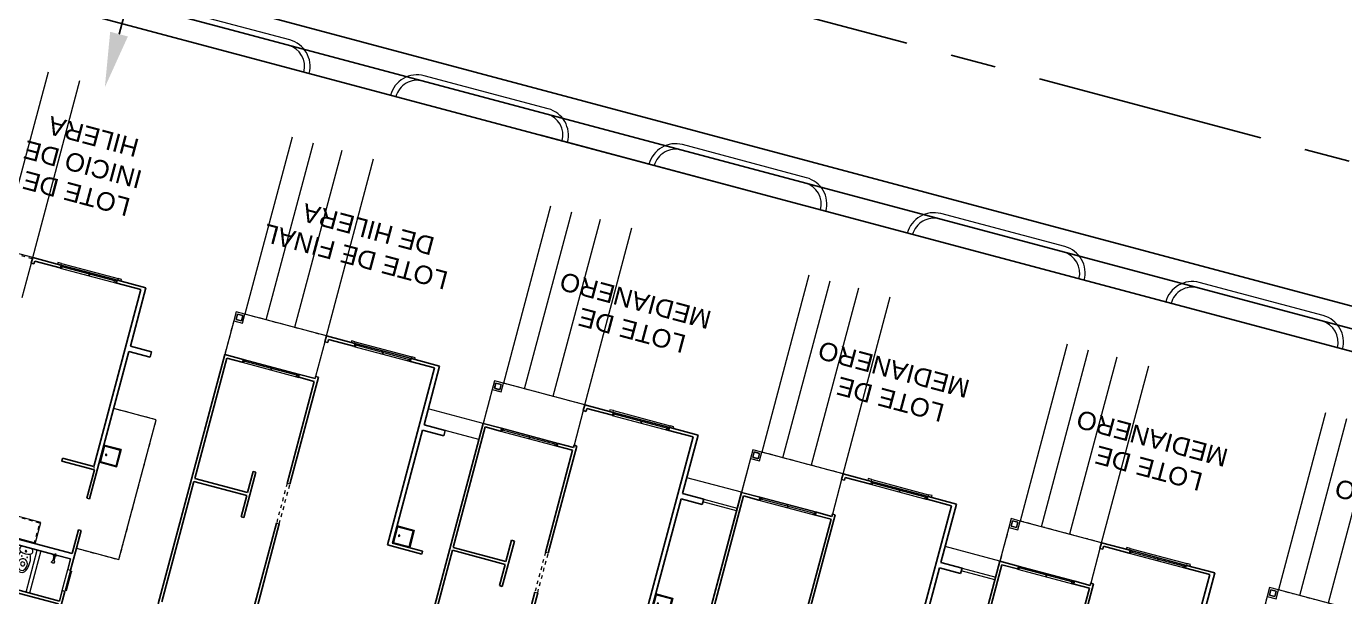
# Model space of a CAD drawing. Header units: metres. Extents: x 689715 to 690980, y 1005284 to 1006835.
# Drawn here: x 690728.13 to 690764.12, y 1005480.28 to 1005495.84 of the extents above; entities that cross this region are included whole.
import ezdxf

# ---------------------------------------------------------------- set-up
doc = ezdxf.new("R2010")
doc.units = ezdxf.units.M
for name, pattern in [('CENTER', [2, 1.25, -0.25, 0.25, -0.25]), ('Dash', [0.006, 0.003, -0.003]), ('Overhead', [0.003969, 0.002381, -0.001587])]:
    doc.linetypes.add(name, pattern=pattern)
for name, color, linetype, lineweight in [('A-AREA', 250, 'Dash', 9), ('A-COLS', 52, 'Continuous', 9), ('A-DETL-GENF', 92, 'Continuous', 9), ('A-DETL-MEDM', 33, 'Continuous', 18), ('A-FLOR', 250, 'Continuous', 9), ('A-GENM', 13, 'Continuous', 9), ('A-GLAZ', 151, 'Continuous', 9), ('A-WALL', 250, 'Continuous', 9), ('G-ANNO-TEXT', 2, 'Continuous', 9), ('P-PIPE', 250, 'Continuous', 9), ('P-SANR-FIXT', 250, 'Continuous', 9), ('Q-CASE', 31, 'Continuous', 9), ('X1$0$A-FLOR', 250, 'Continuous', 9), ('X2$0$A-FLOR', 250, 'Continuous', 9)]:
    doc.layers.add(name, color=color, linetype=linetype, lineweight=lineweight)
for name, color, linetype in [('A-BLDG', 7, 'Continuous'), ('C-CALLE-ACERA', 8, 'Continuous'), ('C-CALLE-DIM', 5, 'Continuous'), ('CALLES-CENTRO', 2, 'CENTER')]:
    doc.layers.add(name, color=color, linetype=linetype)
doc.styles.add('ARIAL', font='arial.ttf')
doc.styles.add('ESTANDAR 0.8', font='romans.shx', dxfattribs={"width": 0.8})
doc.dimstyles.new('RGIRO', dxfattribs={"dimtxt": 1.5, "dimasz": 1.5, "dimexe": 0.18, "dimexo": 0.06, "dimgap": 0.9, "dimtad": 1, "dimzin": 0, "dimdsep": 46, "dimtxsty": 'ESTANDAR 0.8', "dimcen": 0, "dimse1": 1, "dimse2": 1, "dimclrd": 9, "dimclre": 1, "dimclrt": 3, "dimadec": 0, "dimazin": 0, "dimtfac": 1, "dimtmove": 2, "dimatfit": 3, "dimfxl": 1, "dimtfill": 1, "dimtolj": 1, "dimtzin": 0, "dimarcsym": 2})

# ---------------------------------------------------------------- blocks, each defined once
blk = doc.blocks.new('*D134')
at = {"layer": 'C-CALLE-DIM', "color": 9, "lineweight": -2, "transparency": 16777216}
blk.add_line((690733.388, 1005505.871), (690730.656, 1005495.629), dxfattribs=at)
at = {"layer": 'C-CALLE-DIM', "color": 9, "transparency": 16777216}
for points in [[(690733.146, 1005505.935), (690733.629, 1005505.807), (690733.774, 1005507.32)], [(690730.414, 1005495.694), (690730.897, 1005495.565), (690730.269, 1005494.18)]]:
    blk.add_solid(points, dxfattribs=at)
at = {"layer": 'Defpoints', "color": 0, "transparency": 16777216}
for p in [(690734.276, 1005507.187), (690730.269, 1005494.18), (690730.771, 1005494.046)]:
    blk.add_point(p, dxfattribs=at)
at = {"layer": 'C-CALLE-DIM', "color": 3, "transparency": 16777216, "insert": (690730.427, 1005501.175), "char_height": 1.5, "attachment_point": 5, "rotation": 75.066, "style": 'ESTANDAR 0.8', "bg_fill": 3, "box_fill_scale": 1.1, "bg_fill_color": 256, "bg_fill_true_color": 13158600, "bg_fill_transparency": 0}
blk.add_mtext('\\A1;13.60', dxfattribs=at)
blk = doc.blocks.new('Window-Sliding - VENTANA DE 1_60 X 1_20-675561-PLANO CLAVE')
at = {"layer": 'A-GLAZ'}
for p, q in [((0.8, 0.04), (-0.8, 0.04)), ((-0.8, 0.04), (-0.8, -0.043)), ((-0.8, 0.04), (0.8, 0.04)), ((-0.762, -0.043), (-0.762, 0.04)), ((-0.762, 0.04), (-0.762, -0.043)), ((-0.727, 0.04), (-0.727, -0.001)), ((-0.022, 0.04), (-0.022, -0.001)), ((0, -0.001), (0, 0.04)), ((0.762, 0.04), (0.762, -0.043)), ((0.8, -0.043), (0.8, 0.04)), ((-0.8, -0.043), (0.8, -0.043)), ((-0.8, -0.043), (0.8, -0.043)), ((-0.8, -0.043), (0.8, -0.043)), ((0.762, -0.001), (-0.762, -0.001)), ((0, -0.001), (0, -0.043)), ((0.023, -0.043), (0.023, -0.001)), ((0.727, -0.043), (0.727, -0.001))]:
    blk.add_line(p, q, dxfattribs=at)
blk = doc.blocks.new('M_MOLDURA SENCILLA PARA VENTANAS - Type 3-V10-PLANO CLAVE')
at = {"layer": 'A-GENM', "lineweight": 18}
for p, q in [((-0.675, 0.09), (-0.775, 0.09)), ((-0.775, 0.09), (-0.775, 0.04)), ((-0.775, 0.04), (-0.675, 0.04)), ((-0.675, 0.04), (-0.675, 0.09)), ((1.025, 0.09), (0.925, 0.09)), ((0.925, 0.09), (0.925, 0.04)), ((0.925, 0.04), (1.025, 0.04)), ((1.025, 0.04), (1.025, 0.09))]:
    blk.add_line(p, q, dxfattribs=at)
at = {"layer": 'A-GENM'}
blk.add_line((-0.675, 0.09), (0.925, 0.09), dxfattribs=at)
blk = doc.blocks.new('M_Ventana_Celosia 1 cuerpo - BAÑO-1121871-PLANO CLAVE')
at = {"layer": 'A-GLAZ'}
for p, q in [((-0.3, -0.04), (-0.3, 0.04)), ((-0.3, 0.04), (0.3, 0.04)), ((-0.275, 0.04), (-0.275, 0.077)), ((-0.275, 0.077), (-0.265, 0.077)), ((-0.265, 0.077), (-0.265, 0.04)), ((0.265, 0.076), (-0.265, 0.076)), ((0.265, 0.04), (0.265, 0.077)), ((0.275, 0.077), (0.265, 0.077)), ((0.275, 0.077), (0.275, 0.04)), ((0.3, 0.04), (0.3, -0.04)), ((0.3, -0.04), (-0.3, -0.04))]:
    blk.add_line(p, q, dxfattribs=at)
blk = doc.blocks.new('Sink - Utility - 455 mmx455 mm-688411-PLANO CLAVE')
at = {"layer": 'P-SANR-FIXT'}
for p, q in [((0.007, 0.244), (0.493, 0.244)), ((0.494, 0.244), (0.007, 0.244)), ((0.029, 0.217), (0.007, 0.244)), ((0.029, 0.217), (0.029, -0.217)), ((0.471, 0.217), (0.029, 0.217)), ((0.493, 0.244), (0.471, 0.217)), ((0.471, -0.217), (0.471, 0.217)), ((0.493, 0.244), (0.493, -0.244)), ((0.494, -0.244), (0.494, 0.244)), ((0.029, -0.217), (0.007, -0.244)), ((0.493, -0.244), (0.007, -0.244)), ((0.007, -0.244), (0.494, -0.244)), ((0.029, -0.217), (0.471, -0.217)), ((0.471, -0.217), (0.493, -0.244))]:
    blk.add_line(p, q, dxfattribs=at)
for start, end in [(90, 270), (90, 270), (270, 90), (270, 90)]:
    blk.add_arc((0.13, 0), 0.02, start, end, dxfattribs=at)
blk = doc.blocks.new('Asiento de WC con cisterna - Basado en muro _1_ - 700 x 370 mm-V7-PLANO CLAVE')
at = {"layer": 'P-SANR-FIXT'}
for p, q in [((0.082, 0.506), (0.094, 0.493)), ((0.094, 0.493), (0.156, 0.493)), ((0.156, 0.493), (0.168, 0.506)), ((-0.022, 0.075), (-0.022, 0.084)), ((-0.022, 0.075), (-0.022, 0.084)), ((0.272, 0.084), (0.272, 0.075)), ((0.272, 0.084), (0.272, 0.075))]:
    blk.add_line(p, q, dxfattribs=at)
for centre, radius, start, end in [((0.126, 0.628), 0.15, 90.5311, 156.2031), ((0.126, 0.628), 0.15, 90.5311, 156.2031), ((0.117, 0.642), 0.0816, 84.1645, 135.6026), ((0.124, 0.628), 0.15, 23.7969, 89.4689), ((0.124, 0.628), 0.15, 23.7969, 89.4689), ((0.133, 0.642), 0.0816, 44.3974, 95.8355), ((0.5, 0.463), 0.558, 156.2031, 204.606), ((0.5, 0.463), 0.558, 156.2031, 204.6455), ((0.216, 0.545), 0.22, 135.6026, 189.0939), ((0.125, 0.531), 0.128, 189.0939, 270.0015), ((0.117, 0.541), 0.05, 162.8135, 225), ((0.125, 0.539), 0.0581, 17.1829, 162.8135), ((0.125, 0.531), 0.128, 269.9985, 317.5547), ((0.133, 0.541), 0.05, 315, 17.1829), ((0.034, 0.545), 0.22, 350.9061, 44.3974), ((0.125, 0.531), 0.128, 317.5547, 350.9061), ((-0.25, 0.463), 0.558, 335.3545, 23.7969), ((-0.25, 0.463), 0.558, 335.394, 23.7969), ((0.022, 0.154), 0.0825, 113.1218, 237.7255), ((0.022, 0.154), 0.0825, 113.1218, 237.7255), ((0.125, -0.087), 0.344, 66.8782, 113.1218), ((0.125, -0.087), 0.344, 112.6568, 113.1218), ((0.052, 0.34), 0.00783, 0, 180), ((0.052, 0.34), 0.00783, 180, 360), ((0.126, 0.186), 0.0209, 0, 180), ((0.126, 0.186), 0.0209, 180, 0), ((0.2, 0.34), 0.00783, 0, 180), ((0.2, 0.34), 0.00783, 180, 0), ((0.125, -0.087), 0.344, 66.8782, 67.3432), ((0.228, 0.154), 0.0825, 302.2745, 66.8782), ((0.228, 0.154), 0.0825, 302.2745, 66.8782)]:
    blk.add_arc(centre, radius, start, end, dxfattribs=at)
blk = doc.blocks.new('Shower_System-Symmons-Dia-Shower-Tub_Spout - 2_5 GPM Flow Restrictor_ Chrome-789671-PLANO CLAVE')
at = {"layer": 'P-PIPE'}
for p, q in [((10.788, 5.648), (10.788, 5.674)), ((10.795, 5.642), (10.788, 5.648)), ((10.807, 5.635), (10.795, 5.642)), ((10.795, 5.459), (10.812, 5.463)), ((10.795, 5.455), (10.795, 5.459)), ((10.814, 5.455), (10.795, 5.455)), ((10.807, 5.62), (10.807, 5.635)), ((10.812, 5.463), (10.814, 5.463)), ((10.814, 5.463), (10.814, 5.614)), ((10.814, 5.43), (10.814, 5.455)), ((10.839, 5.43), (10.814, 5.43)), ((10.839, 5.614), (10.839, 5.463)), ((10.839, 5.463), (10.841, 5.463)), ((10.858, 5.455), (10.839, 5.455)), ((10.839, 5.455), (10.839, 5.43)), ((10.841, 5.463), (10.858, 5.459)), ((10.858, 5.642), (10.846, 5.635)), ((10.846, 5.635), (10.846, 5.62)), ((10.864, 5.648), (10.858, 5.642)), ((10.858, 5.459), (10.858, 5.455)), ((10.864, 5.674), (10.864, 5.648))]:
    blk.add_line(p, q, dxfattribs=at)
blk.add_open_spline([(10.788, 5.674), (10.788, 5.675), (10.789, 5.676), (10.79, 5.679), (10.793, 5.681), (10.797, 5.684), (10.805, 5.687), (10.817, 5.689), (10.83, 5.69), (10.842, 5.688), (10.854, 5.685), (10.862, 5.68), (10.864, 5.676), (10.864, 5.674)], degree=3, knots=[0, 0, 0, 0, 0.052632, 0.105263, 0.157895, 0.210526, 0.315789, 0.421053, 0.526316, 0.631579, 0.736842, 0.868421, 1, 1, 1, 1], dxfattribs=at)
for points in [[(10.814, 5.614), (10.812, 5.615), (10.81, 5.616), (10.808, 5.618), (10.807, 5.619), (10.807, 5.62)], [(10.846, 5.62), (10.846, 5.619), (10.845, 5.618), (10.843, 5.616), (10.841, 5.615), (10.839, 5.614)]]:
    blk.add_open_spline(points, degree=3, dxfattribs=at)
at = {"layer": 'P-SANR-FIXT'}
for p, q in [((10.731, 5.455), (10.731, 5.461)), ((10.731, 5.461), (10.795, 5.461)), ((10.795, 5.461), (10.795, 5.506)), ((10.795, 5.506), (10.814, 5.506)), ((10.839, 5.506), (10.858, 5.506)), ((10.858, 5.506), (10.858, 5.461)), ((10.858, 5.461), (10.922, 5.461)), ((10.922, 5.461), (10.922, 5.455))]:
    blk.add_line(p, q, dxfattribs=at)
blk = doc.blocks.new('M_Base Cabinet-Double Door Sink Unit - 105-535934-PLANO CLAVE')
at = {"layer": 'Q-CASE', "linetype": 'Dash'}
for p, q in [((-0.481, 0), (-0.481, -0.58)), ((0.519, -0.58), (0.519, 0)), ((-0.481, -0.58), (0.519, -0.58))]:
    blk.add_line(p, q, dxfattribs=at)
blk = doc.blocks.new('Counter Top w Sink Hole - 600mm Depth-798893-PLANO CLAVE')
at = {"layer": 'Q-CASE'}
for p, q in [((-1.2, 0), (-1.2, -0.6)), ((-0.15, -0.6), (-0.15, 0)), ((-1.2, -0.019), (-0.15, -0.019)), ((-1.2, -0.6), (-0.15, -0.6))]:
    blk.add_line(p, q, dxfattribs=at)
blk = doc.blocks.new('FRESNO A')
at = {"layer": 'A-AREA', "color": 141}
for p, q in [((1.55, 12.36), (0.35, 12.36)), ((0.35, 12.36), (0.35, 8.41)), ((0.35, 8.41), (1.55, 8.41)), ((4.75, 5.039), (7.05, 5.004))]:
    blk.add_line(p, q, dxfattribs=at)
at = {"layer": 'A-FLOR', "color": 141}
for p, q in [((1.55, 12.36), (0.35, 12.36)), ((0.35, 12.36), (0.35, 8.41)), ((0.35, 8.41), (1.55, 8.41)), ((4.75, 5.16), (4.75, 6.14)), ((4.75, 5), (7.05, 5))]:
    blk.add_line(p, q, dxfattribs=at)
at = {"layer": 'A-WALL', "color": 141, "lineweight": 25}
for p, q in [((1.55, 17.35), (1.55, 13.575)), ((3.69, 13.95), (1.63, 13.95)), ((1.63, 13.87), (3.77, 13.87)), ((1.63, 13.575), (1.63, 13.87)), ((1.55, 12.975), (1.55, 12.36)), ((1.63, 12.68), (1.63, 12.975)), ((2.038, 12.68), (1.63, 12.68)), ((3.69, 12.68), (2.102, 12.68)), ((1.55, 12.36), (1.55, 11.86)), ((1.63, 12.53), (3.77, 12.53)), ((1.63, 11.86), (1.63, 12.53)), ((1.55, 11.86), (1.63, 11.86)), ((1.55, 10.96), (1.55, 6.8)), ((1.63, 10.96), (1.55, 10.96)), ((1.63, 10.16), (1.63, 10.96)), ((2.55, 10.16), (1.63, 10.16)), ((1.67, 10.08), (2.55, 10.08)), ((1.67, 5.08), (1.67, 10.08)), ((2.55, 10.08), (2.55, 10.16)), ((1.55, 6.8), (0.95, 6.8)), ((0.95, 6.8), (0.95, 6.65)), ((0.95, 6.65), (1.55, 6.65)), ((1.55, 6.65), (1.55, 5)), ((2.35, 5.08), (1.67, 5.08)), ((4.67, 5.08), (3.95, 5.08)), ((4.67, 5.16), (4.67, 5.08)), ((4.75, 5.16), (4.67, 5.16)), ((4.75, 5), (4.75, 5.16)), ((1.55, 5), (2.35, 5)), ((3.95, 5), (4.75, 5))]:
    blk.add_line(p, q, dxfattribs=at)
at = {"layer": 'A-WALL', "color": 141}
for p, q in [((2.47, 12.68), (2.47, 13.87)), ((2.57, 13.87), (2.57, 12.68)), ((1.63, 10.12), (1.67, 10.12))]:
    blk.add_line(p, q, dxfattribs=at)
at = {"layer": 'X1$0$A-FLOR', "color": 141}
for p, q in [((4.75, 5), (4.75, 0)), ((5.65, 0), (5.65, 5)), ((-1.25, -1.8), (7.8, -1.8)), ((-0.5, -2.4), (4, -2.4)), ((-0.5, -2.55), (4, -2.55))]:
    blk.add_line(p, q, dxfattribs=at)
at = {"layer": 'A-GENM', "color": 141, "rotation": 180}
blk.add_blockref('M_MOLDURA SENCILLA PARA VENTANAS - Type 3-V10-PLANO CLAVE', (3.275, 5.04), dxfattribs=at)
at = {"layer": 'A-GLAZ', "color": 141}
for name, p, rotation in [('M_Ventana_Celosia 1 cuerpo - BAÑO-1121871-PLANO CLAVE', (1.59, 13.275), 89.99999999999991), ('Window-Sliding - VENTANA DE 1_60 X 1_20-675561-PLANO CLAVE', (3.15, 5.04), 180)]:
    blk.add_blockref(name, p, dxfattribs=dict(at, rotation=rotation))
at = {"layer": 'P-SANR-FIXT', "color": 141}
for name, p in [('Asiento de WC con cisterna - Basado en muro _1_ - 700 x 370 mm-V7-PLANO CLAVE', (2.735, 12.605)), ('Shower_System-Symmons-Dia-Shower-Tub_Spout - 2_5 GPM Flow Restrictor_ Chrome-789671-PLANO CLAVE', (-8.756, 7.225))]:
    blk.add_blockref(name, p, dxfattribs=at)
at = {"layer": 'P-SANR-FIXT', "color": 141, "rotation": 180}
blk.add_blockref('Sink - Utility - 455 mmx455 mm-688411-PLANO CLAVE', (1.557, 9.686), dxfattribs=at)
at = {"layer": 'Q-CASE', "color": 141}
for name, p in [('Counter Top w Sink Hole - 600mm Depth-798893-PLANO CLAVE', (3.87, 12.53)), ('M_Base Cabinet-Double Door Sink Unit - 105-535934-PLANO CLAVE', (3.176, 12.53))]:
    blk.add_blockref(name, p, dxfattribs=at)
at = {"layer": 'G-ANNO-TEXT', "color": 141, "char_height": 0.5, "attachment_point": 1, "style": 'ARIAL'}
for s, insert, width in [('LOTE DE ', (2.555, 3.254), 3.14262), ('INICIO DE ', (2.436, 2.443), 3.44726), ('HILERA', (2.74, 1.633), 2.50127)]:
    blk.add_mtext(s, dxfattribs=dict(at, insert=insert, width=width))
blk = doc.blocks.new('M_MOLDURA SENCILLA PARA VENTANAS - Type 3-V2-PLANO CLAVE')
at = {"layer": 'A-GENM', "lineweight": 18}
for p, q in [((-0.675, 0.09), (-0.775, 0.09)), ((-0.775, 0.09), (-0.775, 0.04)), ((-0.775, 0.04), (-0.675, 0.04)), ((-0.675, 0.04), (-0.675, 0.09)), ((1.025, 0.09), (0.925, 0.09)), ((0.925, 0.09), (0.925, 0.04)), ((0.927, 0.04), (1.025, 0.04)), ((1.025, 0.04), (1.025, 0.09))]:
    blk.add_line(p, q, dxfattribs=at)
at = {"layer": 'A-GENM'}
blk.add_line((-0.675, 0.09), (0.925, 0.09), dxfattribs=at)
blk = doc.blocks.new('M_Opening-Door - 1_12 x 2_21 mm-891659-PLANO CLAVE')
at = {"layer": 'A-DETL-GENF', "linetype": 'Overhead'}
for p, q in [((0.552, 0.04), (-0.568, 0.04)), ((-0.568, -0.04), (0.552, -0.04))]:
    blk.add_line(p, q, dxfattribs=at)
at = {"layer": 'A-DETL-MEDM'}
for p, q in [((-0.568, 0.04), (-0.568, -0.04)), ((0.552, -0.04), (0.552, 0.04))]:
    blk.add_line(p, q, dxfattribs=at)
blk = doc.blocks.new('M_Rectangular Column - 25X25-664251-PLANO CLAVE')
at = {"layer": 'A-COLS'}
for p, q in [((0.125, 0.125), (-0.125, 0.125)), ((-0.125, 0.125), (-0.125, -0.125)), ((0.125, -0.125), (0.125, 0.125)), ((-0.125, -0.125), (0.125, -0.125))]:
    blk.add_line(p, q, dxfattribs=at)
blk = doc.blocks.new('FRESNO B')
at = {"layer": 'A-AREA', "color": 141}
for p, q in [((7.3, 5.25), (7.3, 6.204)), ((4.75, 5), (7.05, 5))]:
    blk.add_line(p, q, dxfattribs=at)
at = {"layer": 'A-COLS', "color": 141, "lineweight": 25}
for p, q in [((7.25, 5.2), (7.1, 5.2)), ((7.1, 5.2), (7.1, 5.05)), ((7.1, 5.05), (7.25, 5.05)), ((7.25, 5.05), (7.25, 5.2))]:
    blk.add_line(p, q, dxfattribs=at)
at = {"layer": 'A-FLOR', "color": 141}
for p, q in [((0, 6.73), (0.95, 6.73)), ((0.95, 6.65), (0, 6.65)), ((0, 5.25), (0, 6.204)), ((0, 6.204), (1.55, 6.204)), ((4.75, 6.14), (4.67, 6.14)), ((4.75, 5.162), (4.75, 6.14)), ((7.3, 5.25), (7.3, 6.204)), ((4.75, 5), (7.05, 5))]:
    blk.add_line(p, q, dxfattribs=at)
at = {"layer": 'A-WALL', "color": 141, "lineweight": 25}
for p, q in [((4.67, 13.25), (4.67, 10.287)), ((4.75, 10.287), (4.75, 13.17)), ((7.22, 13.17), (7.22, 9.767)), ((0, 6.204), (0, 12.53)), ((7.3, 6.204), (7.3, 12.53)), ((1.67, 5.08), (1.67, 10.08)), ((5.73, 10.367), (5.65, 10.367)), ((5.65, 10.367), (5.65, 9.087)), ((5.73, 9.767), (5.73, 10.367)), ((1.55, 10), (1.55, 6.8)), ((7.22, 9.767), (5.73, 9.767)), ((5.73, 9.087), (5.73, 9.687)), ((5.73, 9.687), (7.22, 9.687)), ((7.22, 9.687), (7.22, 6.284)), ((4.67, 9.167), (4.67, 6.142)), ((4.75, 6.284), (4.75, 9.167)), ((5.65, 9.087), (5.73, 9.087)), ((1.55, 6.8), (0.95, 6.8)), ((0.95, 6.8), (0.95, 6.65)), ((0.95, 6.65), (1.55, 6.65)), ((1.55, 6.65), (1.55, 5)), ((4.67, 6.142), (4.75, 6.142)), ((5.185, 6.284), (4.75, 6.284)), ((4.75, 6.204), (5.185, 6.204)), ((4.75, 6.142), (4.75, 6.204)), ((7.22, 6.284), (6.785, 6.284)), ((6.785, 6.204), (7.3, 6.204)), ((2.35, 5.08), (1.67, 5.08)), ((4.67, 5.08), (3.95, 5.08)), ((4.67, 5.162), (4.67, 5.08)), ((4.75, 5.162), (4.67, 5.162)), ((4.75, 5), (4.75, 5.162)), ((1.55, 5), (2.35, 5)), ((3.95, 5), (4.75, 5))]:
    blk.add_line(p, q, dxfattribs=at)
at = {"layer": 'X1$0$A-FLOR', "color": 141}
for p, q in [((0.5, -1.8), (7.8, -1.8)), ((0.5, -2.4), (4, -2.4)), ((0.5, -2.55), (4, -2.55))]:
    blk.add_line(p, q, dxfattribs=at)
for centre, radius, start, end in [((4, -1.8), 0.75, 270, 0), ((4, -1.8), 0.6, 270, 0), ((7.8, -1.8), 0.75, 180, 270), ((7.8, -1.8), 0.6, 180, 270)]:
    blk.add_arc(centre, radius, start, end, dxfattribs=at)
at = {"layer": 'X2$0$A-FLOR', "color": 141}
for p, q in [((4.75, 5), (4.75, 0)), ((5.65, 0), (5.65, 5)), ((6.45, 5), (6.45, 0)), ((7.05, 0), (7.05, 5))]:
    blk.add_line(p, q, dxfattribs=at)
at = {"layer": 'A-COLS', "color": 141}
blk.add_blockref('M_Rectangular Column - 25X25-664251-PLANO CLAVE', (7.175, 5.125), dxfattribs=at)
at = {"layer": 'A-GENM', "color": 141}
for name, p, rotation in [('M_Opening-Door - 1_12 x 2_21 mm-891659-PLANO CLAVE', (4.71, 9.735), 89.99999999999993), ('M_MOLDURA SENCILLA PARA VENTANAS - Type 3-V2-PLANO CLAVE', (3.277, 5.04), 180)]:
    blk.add_blockref(name, p, dxfattribs=dict(at, rotation=rotation))
at = {"layer": 'A-GLAZ', "color": 141, "rotation": 180}
for p in [(5.985, 6.244), (3.15, 5.04)]:
    blk.add_blockref('Window-Sliding - VENTANA DE 1_60 X 1_20-675561-PLANO CLAVE', p, dxfattribs=at)
at = {"layer": 'P-SANR-FIXT', "color": 141, "rotation": 180}
blk.add_blockref('Sink - Utility - 455 mmx455 mm-688411-PLANO CLAVE', (1.557, 9.73), dxfattribs=at)
at = {"layer": 'G-ANNO-TEXT', "color": 141, "char_height": 0.5, "attachment_point": 1, "style": 'ARIAL'}
for s, insert, width in [('LOTE DE ', (2.534, 2.954), 3.14262), ('MEDIANERO', (2.032, 2.143), 4.16877)]:
    blk.add_mtext(s, dxfattribs=dict(at, insert=insert, width=width))
blk = doc.blocks.new('M_MOLDURA SENCILLA PARA VENTANAS - Type 3-V3-PLANO CLAVE')
at = {"layer": 'A-GENM', "lineweight": 18}
for p, q in [((-0.675, 0.09), (-0.775, 0.09)), ((-0.775, 0.09), (-0.775, 0.04)), ((-0.775, 0.04), (-0.675, 0.04)), ((-0.675, 0.04), (-0.675, 0.09)), ((1.025, 0.09), (0.925, 0.09)), ((0.925, 0.09), (0.925, 0.04)), ((0.927, 0.04), (1.025, 0.04)), ((1.025, 0.04), (1.025, 0.09))]:
    blk.add_line(p, q, dxfattribs=at)
at = {"layer": 'A-GENM'}
blk.add_line((-0.675, 0.09), (0.925, 0.09), dxfattribs=at)
blk = doc.blocks.new('Sink - Utility - 455 mmx455 mm-V19-PLANO CLAVE')
at = {"layer": 'P-SANR-FIXT'}
for p, q in [((0.007, 0.244), (0.493, 0.244)), ((0.494, 0.244), (0.007, 0.244)), ((0.027, 0.22), (0.007, 0.244)), ((0.029, 0.217), (0.029, -0.217)), ((0.471, 0.217), (0.029, 0.217)), ((0.493, 0.244), (0.471, 0.217)), ((0.471, -0.217), (0.471, 0.217)), ((0.493, 0.244), (0.493, -0.244)), ((0.494, -0.244), (0.494, 0.244)), ((0.029, -0.217), (0.007, -0.244)), ((0.493, -0.244), (0.007, -0.244)), ((0.007, -0.244), (0.494, -0.244)), ((0.029, -0.217), (0.471, -0.217)), ((0.471, -0.217), (0.493, -0.244))]:
    blk.add_line(p, q, dxfattribs=at)
for start, end in [(90, 270), (90, 270), (270, 90), (270, 90)]:
    blk.add_arc((0.13, 0), 0.02, start, end, dxfattribs=at)
blk = doc.blocks.new('FRESNO C')
at = {"layer": 'A-AREA', "color": 141}
for p, q in [((7.3, 5.25), (7.3, 6.204)), ((4.75, 5), (7.05, 5))]:
    blk.add_line(p, q, dxfattribs=at)
at = {"layer": 'A-COLS', "color": 141, "lineweight": 25}
for p, q in [((7.25, 5.2), (7.1, 5.2)), ((7.1, 5.2), (7.1, 5.05)), ((7.1, 5.05), (7.25, 5.05)), ((7.25, 5.05), (7.25, 5.2))]:
    blk.add_line(p, q, dxfattribs=at)
at = {"layer": 'A-FLOR', "color": 141}
for p, q in [((0, 6.654), (0.95, 6.654)), ((0, 6.208), (1.55, 6.208)), ((4.75, 5.162), (4.75, 6.142)), ((7.3, 5.25), (7.3, 6.204)), ((4.75, 5), (7.05, 5))]:
    blk.add_line(p, q, dxfattribs=at)
at = {"layer": 'A-WALL', "color": 141, "lineweight": 25}
for p, q in [((4.67, 13.25), (4.67, 10.287)), ((4.75, 10.287), (4.75, 13.17)), ((7.22, 13.17), (7.22, 9.767)), ((7.3, 6.204), (7.3, 13.25)), ((1.67, 10.08), (0.7, 10.08)), ((0.7, 10.08), (0.7, 10)), ((1.67, 5.08), (1.67, 10.08)), ((5.65, 10.367), (5.65, 9.087)), ((5.73, 10.367), (5.65, 10.367)), ((5.73, 9.767), (5.73, 10.367)), ((0.7, 10), (1.55, 10)), ((1.55, 10), (1.55, 6.804)), ((7.22, 9.767), (5.73, 9.767)), ((5.73, 9.087), (5.73, 9.687)), ((5.73, 9.687), (7.22, 9.687)), ((7.22, 9.687), (7.22, 6.284)), ((4.67, 9.167), (4.67, 6.142)), ((4.75, 6.284), (4.75, 9.167)), ((5.65, 9.087), (5.73, 9.087)), ((1.55, 6.804), (0.95, 6.804)), ((0.95, 6.804), (0.95, 6.654)), ((0.95, 6.654), (1.55, 6.654)), ((1.55, 6.654), (1.55, 5)), ((4.67, 6.142), (4.75, 6.142)), ((5.185, 6.284), (4.75, 6.284)), ((4.75, 6.204), (5.185, 6.204)), ((4.75, 6.142), (4.75, 6.204)), ((7.22, 6.284), (6.785, 6.284)), ((6.785, 6.204), (7.3, 6.204)), ((2.35, 5.08), (1.67, 5.08)), ((4.67, 5.08), (3.95, 5.08)), ((4.67, 5.162), (4.67, 5.08)), ((4.75, 5.162), (4.67, 5.162)), ((4.75, 5), (4.75, 5.162)), ((1.55, 5), (2.35, 5)), ((3.95, 5), (4.75, 5))]:
    blk.add_line(p, q, dxfattribs=at)
at = {"layer": 'X1$0$A-FLOR', "color": 141}
for p, q in [((4.75, 5), (4.75, 0)), ((5.65, 0), (5.65, 5)), ((6.45, 5), (6.45, 0)), ((7.05, 0), (7.05, 5)), ((0.5, -1.8), (7.05, -1.8)), ((0.5, -2.4), (4, -2.4)), ((0.5, -2.55), (4, -2.55))]:
    blk.add_line(p, q, dxfattribs=at)
for centre, radius, start, end in [((4, -1.8), 0.75, 270, 0), ((4, -1.8), 0.6, 270, 0), ((7.8, -1.8), 0.75, 180, 270), ((7.8, -1.8), 0.6, 180, 270)]:
    blk.add_arc(centre, radius, start, end, dxfattribs=at)
at = {"layer": 'A-COLS', "color": 141}
blk.add_blockref('M_Rectangular Column - 25X25-664251-PLANO CLAVE', (7.175, 5.125), dxfattribs=at)
at = {"layer": 'A-GENM', "color": 141}
for name, p, rotation in [('M_Opening-Door - 1_12 x 2_21 mm-891659-PLANO CLAVE', (4.71, 9.719), 269.9999999999999), ('M_MOLDURA SENCILLA PARA VENTANAS - Type 3-V3-PLANO CLAVE', (3.277, 5.04), 180)]:
    blk.add_blockref(name, p, dxfattribs=dict(at, rotation=rotation))
at = {"layer": 'A-GLAZ', "color": 141, "rotation": 180}
for p in [(5.985, 6.244), (3.15, 5.04)]:
    blk.add_blockref('Window-Sliding - VENTANA DE 1_60 X 1_20-675561-PLANO CLAVE', p, dxfattribs=at)
at = {"layer": 'P-SANR-FIXT', "color": 141, "rotation": 180}
blk.add_blockref('Sink - Utility - 455 mmx455 mm-V19-PLANO CLAVE', (1.557, 9.755), dxfattribs=at)
at = {"layer": 'G-ANNO-TEXT', "color": 141, "char_height": 0.5, "attachment_point": 1, "style": 'ARIAL'}
for s, insert, width in [('LOTE DE FINAL ', (1.957, 2.954), 5.29114), ('DE HILERA', (2.552, 2.143), 3.6557)]:
    blk.add_mtext(s, dxfattribs=dict(at, insert=insert, width=width))

msp = doc.modelspace()

# ---------------------------------------------------------------- linework, layer by layer
at = {"layer": 'C-CALLE-ACERA', "linetype": 'Continuous', "ltscale": 5}
for p, q in [((690679.575, 1005510.185), (690734.021, 1005495.663)), ((690733.867, 1005495.083), (690679.42, 1005509.605)), ((690846.113, 1005466.388), (690734.176, 1005496.243)), ((690845.958, 1005465.808), (690734.021, 1005495.663)), ((690733.867, 1005495.083), (690845.804, 1005465.228))]:
    msp.add_line(p, q, dxfattribs=at)
at = {"layer": 'CALLES-CENTRO', "linetype": 'CENTER', "ltscale": 5, "flags": 128}
msp.add_lwpolyline([(690620.513, 1005530.491), (690746.267, 1005496.951), (690856.664, 1005467.506)], dxfattribs=at)

# ---------------------------------------------------------------- block references
at = {"layer": 'A-BLDG'}
for name, p, rotation in [('FRESNO A', (690734.176, 1005493.138), 165.066691336882), ('FRESNO C', (690742.195, 1005490.999), 165.066691336882), ('FRESNO B', (690749.249, 1005489.118), 165.0663971945302), ('FRESNO B', (690756.302, 1005487.236), 165.0663971945302), ('FRESNO B', (690763.356, 1005485.355), 165.0663971945302), ('FRESNO B', (690770.409, 1005483.474), 165.0663971945302)]:
    msp.add_blockref(name, p, dxfattribs=dict(at, rotation=rotation))

# ---------------------------------------------------------------- next in the draw order: dimensions: what is measured, and where the dimension line sits
at = {"layer": 'C-CALLE-DIM'}
dim = msp.add_aligned_dim(p1=(690734.276, 1005507.187), p2=(690730.771, 1005494.046), distance=-0.519, dimstyle='RGIRO', dxfattribs=at)
dim.commit()
dim.dimension.update_dxf_attribs({"geometry": '*D134', "text_midpoint": (690730.427, 1005501.175)})

doc.saveas('drawing.dxf')
